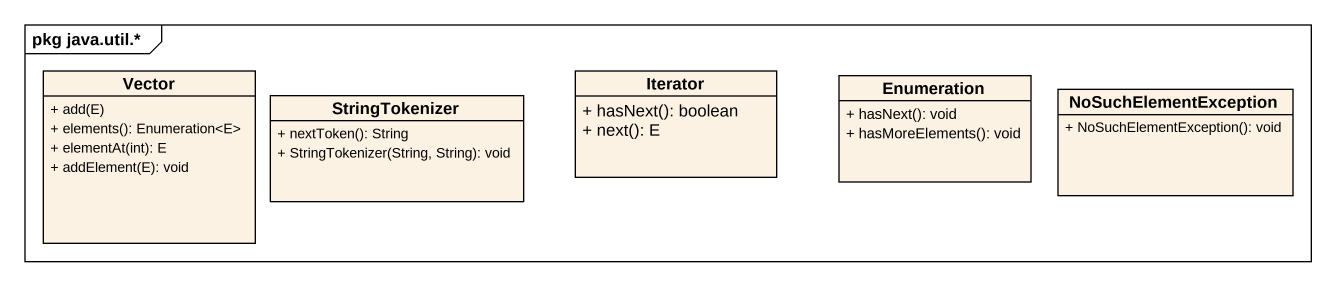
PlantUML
@startuml
mainframe pkg java.util.*
hide circle
hide empty members
skinparam classAttributeIconSize 0
class Vector {
  + add(E)
  + elements(): Enumeration<E>
  + elementAt(int): E
  + addElement(E): void
}
class Iterator {
  + hasNext(): boolean
  + next(): E
}
class Enumeration {
  + hasNext(): void
  + hasMoreElements(): void
}
class NoSuchElementException {
  + NoSuchElementException(): void
}
class StringTokenizer {
  + nextToken(): String
  + StringTokenizer(String, String): void
}
@enduml
